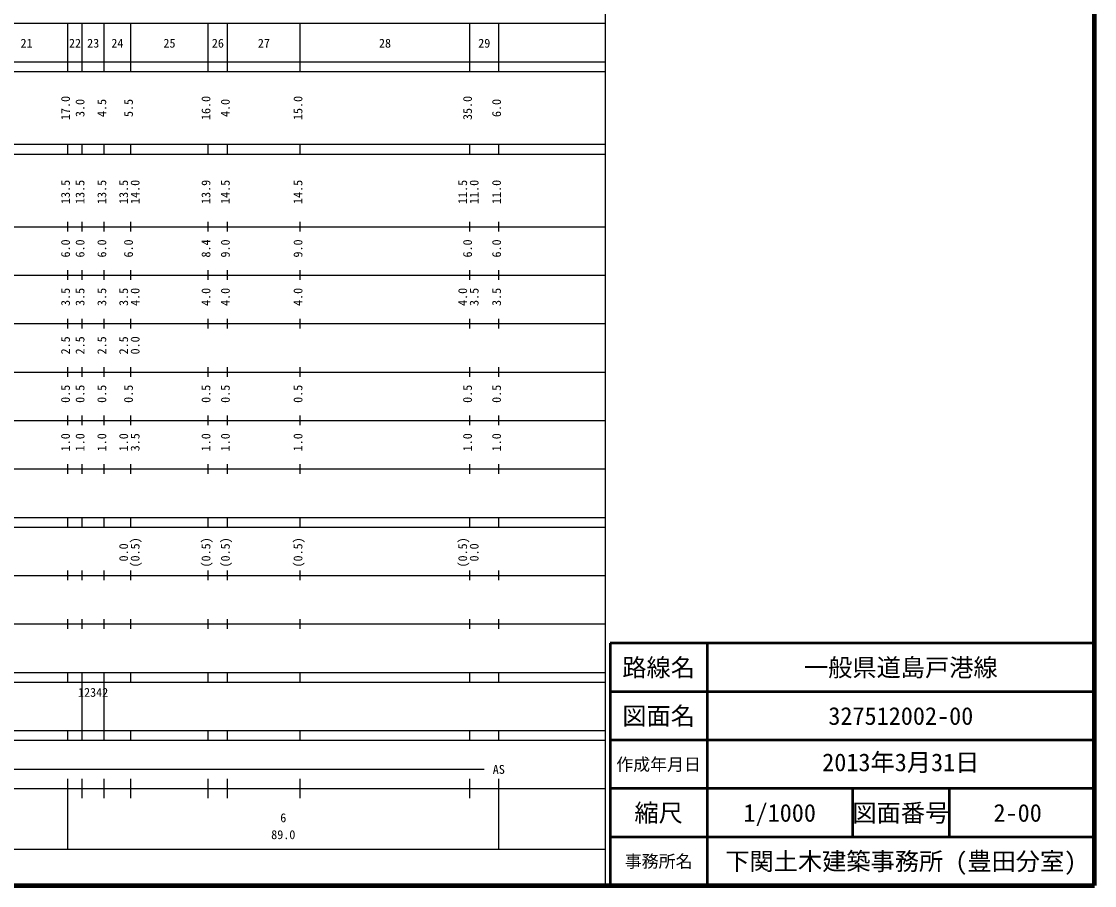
# Model space of a CAD drawing. Units: millimetres, scale not verified. Extents: x 40000 to 680000, y 20000 to 380000.
# Drawn here: x 458446 to 680000, y 20000 to 198357 of the extents above; entities that cross this region are included whole.
import ezdxf
from ezdxf.enums import TextEntityAlignment as Align

# ---------------------------------------------------------------- set-up
doc = ezdxf.new("R2010")
doc.units = ezdxf.units.MM
doc.header["$LTSCALE"] = 1000
for name, color, linetype, lineweight in [('M-TTL', 2, 'Continuous', 140), ('M-TTL-BAND', 7, 'Continuous', 25), ('M-TTL-FRAM', 2, 'Continuous', 50), ('M-TTL-LINE', 7, 'Continuous', 50)]:
    doc.layers.add(name, color=color, linetype=linetype, lineweight=lineweight)
doc.layers.add('M-TTL-TXT', color=7, linetype='Continuous')
doc.styles.add('ＭＳ ゴシック', font='')
doc.styles.get('ＭＳ ゴシック').set_extended_font_data('MS Gothic')

msp = doc.modelspace()

# ---------------------------------------------------------------- linework, layer by layer
at = {"layer": 'M-TTL'}
for p, q in [((680000, 20000), (680000, 380000)), ((40000, 20000), (680000, 20000))]:
    msp.add_line(p, q, dxfattribs=at)
at = {"layer": 'M-TTL-BAND'}
for p, q in [((579000, 20000), (579000, 370000)), ((68000, 198000), (579000, 198000)), ((468000, 188000), (468000, 198000)), ((471000, 188000), (471000, 198000)), ((475500, 188000), (475500, 198000)), ((481000, 188000), (481000, 198000)), ((497000, 188000), (497000, 198000)), ((501000, 188000), (501000, 198000)), ((516000, 188000), (516000, 198000)), ((551000, 188000), (551000, 198000)), ((557000, 188000), (557000, 198000)), ((40000, 190000), (579000, 190000)), ((40000, 188000), (579000, 188000)), ((40000, 173000), (579000, 173000)), ((468000, 171000), (468000, 173000)), ((471000, 171000), (471000, 173000)), ((475500, 171000), (475500, 173000)), ((481000, 171000), (481000, 173000)), ((497000, 171000), (497000, 173000)), ((501000, 171000), (501000, 173000)), ((516000, 171000), (516000, 173000)), ((551000, 171000), (551000, 173000)), ((557000, 171000), (557000, 173000)), ((40000, 171000), (579000, 171000)), ((40000, 156000), (579000, 156000)), ((468000, 155000), (468000, 157000)), ((471000, 155000), (471000, 157000)), ((475500, 155000), (475500, 157000)), ((481000, 155000), (481000, 157000)), ((497000, 155000), (497000, 157000)), ((501000, 155000), (501000, 157000)), ((516000, 155000), (516000, 157000)), ((551000, 155000), (551000, 157000)), ((557000, 155000), (557000, 157000)), ((468000, 145000), (468000, 147000)), ((471000, 145000), (471000, 147000)), ((475500, 145000), (475500, 147000)), ((481000, 145000), (481000, 147000)), ((497000, 145000), (497000, 147000)), ((501000, 145000), (501000, 147000)), ((516000, 145000), (516000, 147000)), ((551000, 145000), (551000, 147000)), ((557000, 145000), (557000, 147000)), ((46000, 146000), (579000, 146000)), ((52000, 136000), (579000, 136000)), ((468000, 135000), (468000, 137000)), ((471000, 135000), (471000, 137000)), ((475500, 135000), (475500, 137000)), ((481000, 135000), (481000, 137000)), ((497000, 135000), (497000, 137000)), ((501000, 135000), (501000, 137000)), ((516000, 135000), (516000, 137000)), ((551000, 135000), (551000, 137000)), ((557000, 135000), (557000, 137000)), ((468000, 125000), (468000, 127000)), ((471000, 125000), (471000, 127000)), ((475500, 125000), (475500, 127000)), ((481000, 125000), (481000, 127000)), ((497000, 125000), (497000, 127000)), ((501000, 125000), (501000, 127000)), ((516000, 125000), (516000, 127000)), ((551000, 125000), (551000, 127000)), ((557000, 125000), (557000, 127000)), ((46000, 126000), (579000, 126000)), ((52000, 116000), (579000, 116000)), ((468000, 115000), (468000, 117000)), ((471000, 115000), (471000, 117000)), ((475500, 115000), (475500, 117000)), ((481000, 115000), (481000, 117000)), ((497000, 115000), (497000, 117000)), ((501000, 115000), (501000, 117000)), ((516000, 115000), (516000, 117000)), ((551000, 115000), (551000, 117000)), ((557000, 115000), (557000, 117000)), ((468000, 105000), (468000, 107000)), ((471000, 105000), (471000, 107000)), ((475500, 105000), (475500, 107000)), ((481000, 105000), (481000, 107000)), ((497000, 105000), (497000, 107000)), ((501000, 105000), (501000, 107000)), ((516000, 105000), (516000, 107000)), ((551000, 105000), (551000, 107000)), ((557000, 105000), (557000, 107000)), ((46000, 106000), (579000, 106000)), ((40000, 96000), (579000, 96000)), ((468000, 94000), (468000, 96000)), ((471000, 94000), (471000, 96000)), ((475500, 94000), (475500, 96000)), ((481000, 94000), (481000, 96000)), ((497000, 94000), (497000, 96000)), ((501000, 94000), (501000, 96000)), ((516000, 94000), (516000, 96000)), ((551000, 94000), (551000, 96000)), ((557000, 94000), (557000, 96000)), ((40000, 94000), (579000, 94000)), ((468000, 83000), (468000, 85000)), ((471000, 83000), (471000, 85000)), ((475500, 83000), (475500, 85000)), ((481000, 83000), (481000, 85000)), ((497000, 83000), (497000, 85000)), ((501000, 83000), (501000, 85000)), ((516000, 83000), (516000, 85000)), ((551000, 83000), (551000, 85000)), ((557000, 83000), (557000, 85000)), ((49000, 84000), (579000, 84000)), ((40000, 74000), (579000, 74000)), ((468000, 73000), (468000, 75000)), ((471000, 73000), (471000, 75000)), ((475500, 73000), (475500, 75000)), ((481000, 73000), (481000, 75000)), ((497000, 73000), (497000, 75000)), ((501000, 73000), (501000, 75000)), ((516000, 73000), (516000, 75000)), ((551000, 73000), (551000, 75000)), ((557000, 73000), (557000, 75000)), ((40000, 64000), (579000, 64000)), ((468000, 62000), (468000, 64000)), ((471000, 62000), (471000, 64000)), ((475500, 62000), (475500, 64000)), ((481000, 62000), (481000, 64000)), ((497000, 62000), (497000, 64000)), ((501000, 62000), (501000, 64000)), ((516000, 62000), (516000, 64000)), ((551000, 62000), (551000, 64000)), ((557000, 62000), (557000, 64000)), ((40000, 62000), (579000, 62000)), ((471000, 52000), (471000, 62000)), ((475500, 52000), (475500, 62000)), ((40000, 52000), (579000, 52000)), ((468000, 50000), (468000, 52000)), ((471000, 50000), (471000, 52000)), ((475500, 50000), (475500, 52000)), ((481000, 50000), (481000, 52000)), ((497000, 50000), (497000, 52000)), ((501000, 50000), (501000, 52000)), ((516000, 50000), (516000, 52000)), ((551000, 50000), (551000, 52000)), ((557000, 50000), (557000, 52000)), ((40000, 50000), (579000, 50000)), ((71000, 44000), (554000, 44000)), ((40000, 40000), (579000, 40000)), ((468000, 27500), (468000, 42000)), ((471000, 38000), (471000, 42000)), ((475500, 38000), (475500, 42000)), ((481000, 38000), (481000, 42000)), ((497000, 38000), (497000, 42000)), ((501000, 38000), (501000, 42000)), ((516000, 38000), (516000, 42000)), ((551000, 38000), (551000, 42000)), ((557000, 27500), (557000, 42000)), ((68000, 27500), (579000, 27500))]:
    msp.add_line(p, q, dxfattribs=at)
at = {"layer": 'M-TTL-FRAM'}
for p, q in [((680000, 70000), (580000, 70000)), ((580000, 70000), (580000, 20000))]:
    msp.add_line(p, q, dxfattribs=at)
at = {"layer": 'M-TTL-LINE'}
for p, q in [((600000, 70000), (600000, 20000)), ((680000, 60000), (580000, 60000)), ((680000, 50000), (580000, 50000)), ((680000, 40000), (580000, 40000)), ((630000, 40000), (630000, 30000)), ((650000, 40000), (650000, 30000)), ((680000, 30000), (580000, 30000))]:
    msp.add_line(p, q, dxfattribs=at)

# ---------------------------------------------------------------- texts
at = {"layer": 'M-TTL-BAND', "style": 'ＭＳ ゴシック'}
for s, p in [('21', (459500, 192405)), ('22', (469500, 192405)), ('23', (473250, 192405)), ('24', (478250, 192405)), ('25', (489000, 192405)), ('26', (499000, 192405)), ('27', (508500, 192405)), ('28', (533500, 192405)), ('29', (554000, 192405)), ('AS', (557000, 42500)), ('6', (512500, 32523)), ('89.0', (512500, 29033))]:
    msp.add_text(s, height=1833, dxfattribs=at).set_placement(p, align=Align.BOTTOM_CENTER)
for s, p in [('17.0', (469000, 180500)), ('3.0', (472000, 180500)), ('4.5', (476500, 180500)), ('5.5', (482000, 180500)), ('16.0', (498000, 180500)), ('4.0', (502000, 180500)), ('15.0', (517000, 180500)), ('35.0', (552000, 180500)), ('6.0', (558000, 180500)), ('13.5', (469000, 163174)), ('13.5', (472000, 163174)), ('13.5', (476500, 163174)), ('13.5', (481000, 163174)), ('14.0', (483370, 163174)), ('13.9', (498000, 163174)), ('14.5', (502000, 163174)), ('14.5', (517000, 163174)), ('11.5', (551000, 163174)), ('11.0', (553370, 163174)), ('11.0', (558000, 163174)), ('6.0', (469000, 151500)), ('6.0', (472000, 151500)), ('6.0', (476500, 151500)), ('6.0', (482000, 151500)), ('8.4', (498000, 151500)), ('9.0', (502000, 151500)), ('9.0', (517000, 151500)), ('6.0', (552000, 151500)), ('6.0', (558000, 151500)), ('3.5', (469000, 141500)), ('3.5', (472000, 141500)), ('3.5', (476500, 141500)), ('3.5', (481000, 141500)), ('4.0', (483370, 141500)), ('4.0', (498000, 141500)), ('4.0', (502000, 141500)), ('4.0', (517000, 141500)), ('4.0', (551000, 141500)), ('3.5', (553370, 141500)), ('3.5', (558000, 141500)), ('2.5', (469000, 131500)), ('2.5', (472000, 131500)), ('2.5', (476500, 131500)), ('2.5', (481000, 131500)), ('0.0', (483370, 131500)), ('0.5', (469000, 121500)), ('0.5', (472000, 121500)), ('0.5', (476500, 121500)), ('0.5', (482000, 121500)), ('0.5', (498000, 121500)), ('0.5', (502000, 121500)), ('0.5', (517000, 121500)), ('0.5', (552000, 121500)), ('0.5', (558000, 121500)), ('1.0', (469000, 111500)), ('1.0', (472000, 111500)), ('1.0', (476500, 111500)), ('1.0', (481000, 111500)), ('3.5', (483370, 111500)), ('1.0', (498000, 111500)), ('1.0', (502000, 111500)), ('1.0', (517000, 111500)), ('1.0', (552000, 111500)), ('1.0', (558000, 111500)), ('(0.5)', (483370, 88764)), ('(0.5)', (498000, 88764)), ('(0.5)', (502000, 88764)), ('(0.5)', (517000, 88764)), ('(0.5)', (551000, 88764)), ('0.0', (481000, 88764)), ('0.0', (553370, 88764))]:
    msp.add_text(s, height=1833, rotation=90, dxfattribs=at).set_placement(p, align=Align.BOTTOM_CENTER)
msp.add_text('12342', height=1833, dxfattribs=at).set_placement((470125, 58405), align=Align.BOTTOM_LEFT)
at = {"layer": 'M-TTL-TXT', "style": 'ＭＳ ゴシック'}
for s, height, p in [('路線名', 3666, (590000, 65000)), ('路線名', 3666, (590000, 65000)), ('一般県道島戸港線', 3666, (640000, 65000)), ('図面名', 3666, (590000, 55000)), ('図面名', 3666, (590000, 55000)), ('327512002-00', 3666, (640000, 55000)), ('作成年月日', 2566, (590000, 45000)), ('作成年月日', 2566, (590000, 45000)), ('縮尺', 3666, (590000, 35000)), ('縮尺', 3666, (590000, 35000)), ('1/1000', 3666, (615000, 35000)), ('図面番号', 3666, (640000, 35000)), ('図面番号', 3666, (640000, 35000)), ('2-00', 3666, (664125, 35000)), ('事務所名', 2566, (590000, 25000)), ('事務所名', 2566, (590000, 25000)), ('下関土木建築事務所 (豊田分室)', 3666, (640000, 25000))]:
    msp.add_text(s, height=height, dxfattribs=at).set_placement(p, align=Align.MIDDLE_CENTER)
msp.add_text('2013年3月31日', height=3666, dxfattribs=at).set_placement((640000, 42500), align=Align.BOTTOM_CENTER)

doc.saveas('drawing.dxf')
